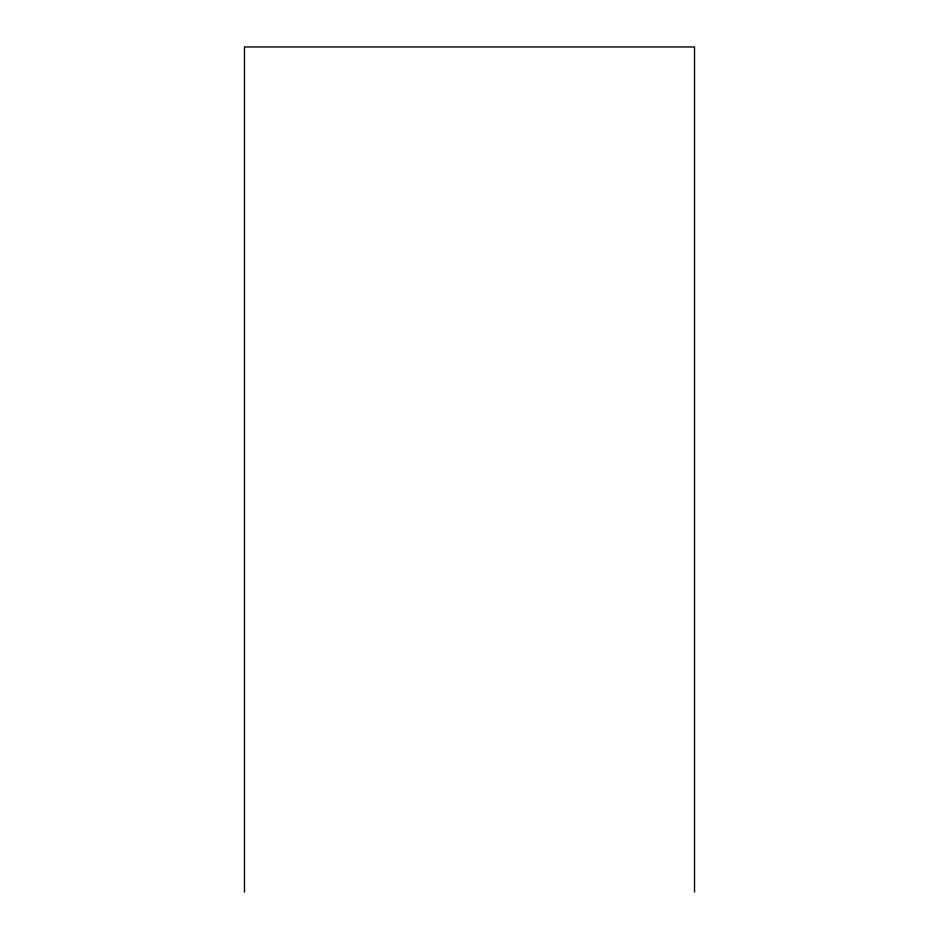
<?xml version="1.0" encoding="UTF-8"?>
<svg xmlns="http://www.w3.org/2000/svg" width="939" height="939" viewBox="0 0 939 939"><rect width="100%" height="100%" fill="white"/><g stroke="black" fill="none" stroke-linecap="round" stroke-linejoin="round"><path stroke-width="1.41" d="M694.52 892.05L694.52 46.95L244.48 46.95L244.48 892.05"/></g></svg>
